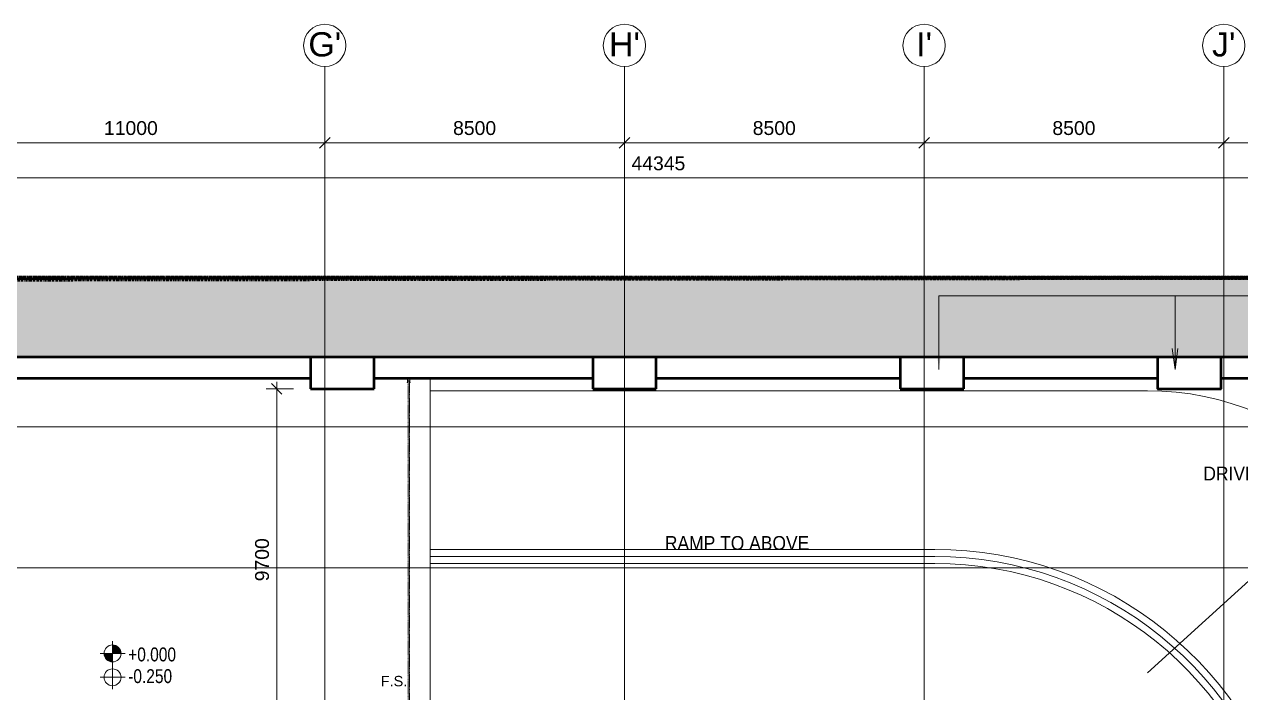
# Model space of a CAD drawing. Header units: millimetres. Extents: x -309924 to 219496, y -330797 to 211873.
# Drawn here: x 82829 to 117331, y 192909 to 211873 of the extents above; entities that cross this region are included whole.
import ezdxf

# ---------------------------------------------------------------- set-up
doc = ezdxf.new("R2010")
doc.units = ezdxf.units.MM
for name, pattern in [('Double dash', [24.5, 10, -3, 2, -3, 2, -4.5]), ('Double dash_2_', [42.8625, 15.875, -4.7625, 6.35, -4.7625, 6.35, -4.7625]), ('Grid Line', [21, 12, -3, 3, -3]), ('Overhead', [1.8, 1.2, -0.6])]:
    doc.linetypes.add(name, pattern=pattern)
for name, color, linetype, lineweight in [('0-1', 7, 'Continuous', 5), ('0-3', 7, 'Double dash_2_', 50), ('A-ANNO-DIMS', 7, 'Continuous', 9), ('A-ANNO-NOTE', 7, 'Continuous', 5), ('A-DETL', 102, 'Continuous', 5), ('A-FLOR', 7, 'Continuous', 18), ('A-WALL-2', 7, 'Continuous', 35), ('A-WALL-4', 7, 'Continuous', 35), ('C-PROP-LINE', 7, 'Double dash', 70), ('C-PROP-LINE-1', 7, 'Double dash_2_', 50), ('G-ANNO-DIMS', 7, 'Continuous', 5), ('G-ANNO-TEXT', 7, 'Continuous', 5), ('OAP280_C', 210, 'Continuous', 50), ('OAP280_W', 210, 'Continuous', 50), ('Q-SPCQ', 7, 'Continuous', 5), ('Q-SPCQ-HDLN', 7, 'Overhead', 5), ('S-COLS-2', 7, 'Continuous', 35), ('S-COLS-3', 7, 'Continuous', 13), ('S-COLS-4', 7, 'Continuous', 13), ('S-GRID-1', 7, 'Grid Line', 5), ('S-GRID-IDEN', 7, 'Continuous', 5)]:
    doc.layers.add(name, color=color, linetype=linetype, lineweight=lineweight)
doc.layers.add('A-DETL-GENF-5', color=7, linetype='Continuous', lineweight=9, true_color=0x525252)
doc.styles.add('Arial_1', font='arial.ttf', dxfattribs={"height": 393.413174})
doc.styles.add('Arial_2', font='arial.ttf', dxfattribs={"height": 1.475299})
doc.styles.add('Arial_4', font='arial.ttf', dxfattribs={"height": 688.473054})
doc.styles.add('Arial_5', font='arial.ttf', dxfattribs={"width": 0.9, "height": 393.413174})
doc.styles.add('Arial_9', font='arial.ttf', dxfattribs={"width": 0.8, "height": 393.413174})
pattern_1 = [(45, (0, 0), (1e-13, 1796.051), [1270, -1270]), (45, (-336.8, 336.8), (1e-13, 1796.051), [1270, -1270]), (45, (-673.5, 673.5), (1e-13, 1796.051), [1270, -1270]), (135, (-673.5, 898), (-1796.051, 1e-13), [1270, -1270]), (135, (-336.8, 1234.8), (-1796.051, 1e-13), [1270, -1270]), (135, (0, 1571.5), (-1796.051, 1e-13), [1270, -1270])]

# ---------------------------------------------------------------- blocks, each defined once
blk = doc.blocks.new('Family - ___-1112717-B2_F PLAN _2 OF 2_')
at = {"layer": 'C-PROP-LINE', "ltscale": 0.5}
blk.add_line((124200, 204684), (75195, 204615), dxfattribs=at)
blk = doc.blocks.new('Grid - 3mm-2917264-B2_F PLAN _2 OF 2_')
at = {"layer": 'S-GRID-IDEN'}
blk.add_circle((0, 0), 3, dxfattribs=at)
blk = doc.blocks.new('ARC_ANN_FIRE SHUTTER - 1-5166234-B2_F PLAN _2 OF 2_')
at = {"layer": 'A-ANNO-NOTE', "insert": (0.41, 1.66), "char_height": 1.475, "width": 4.5, "attachment_point": 2, "line_spacing_factor": 0.938532, "style": 'Arial_2'}
blk.add_mtext('F.S.', dxfattribs=at)
blk = doc.blocks.new('Spot Elevations - Spot Elevation - Target Filled_FFL_SFL-5422820-B2_F PLAN _2 OF 2_')
at = {"layer": 'G-ANNO-DIMS'}
h = blk.add_hatch(color=256, dxfattribs=at)
edge = h.paths.add_edge_path(flags=0)
edge.add_arc((0, 5.49), 1.2, 180, 270, ccw=False)
edge.add_line((-1.2, 5.49), (0, 5.49))
edge.add_line((0, 5.49), (0, 4.29))
h = blk.add_hatch(color=256, dxfattribs=at)
edge = h.paths.add_edge_path(flags=0)
edge.add_arc((0, 5.49), 1.2, 0, 90, ccw=False)
edge.add_line((1.2, 5.49), (0, 5.49))
edge.add_line((0, 5.49), (0, 6.69))
for p, q in [((0, 3.81), (0, 7.21)), ((-1.74, 5.49), (1.8, 5.49)), ((0, 5.49), (-1.2, 5.49)), ((0, 6.69), (0, 5.49)), ((0, 4.29), (0, 5.49)), ((0, 5.49), (1.2, 5.49)), ((0, 0.42), (0, 3.81)), ((-1.74, 2.1), (1.8, 2.1))]:
    blk.add_line(p, q, dxfattribs=at)
for centre in [(0, 5.49), (0, 2.1)]:
    blk.add_circle(centre, 1.2, dxfattribs=at)
for start, end in [(180, 270), (360, 90)]:
    blk.add_arc((0, 5.49), 1.2, start, end, dxfattribs=at)
blk = doc.blocks.new('Family - ___-2785461-B2_F PLAN _2 OF 2_')
at = {"layer": 'C-PROP-LINE'}
blk.add_line((124467, 204681), (75361, 204681), dxfattribs=at)
blk = doc.blocks.new('Family - ___-36030423-B2_F PLAN _2 OF 2_')
at = {"layer": 'C-PROP-LINE'}
blk.add_line((124467, 204681), (75361, 204681), dxfattribs=at)
blk = doc.blocks.new('Family - ___-3197506-B2_F PLAN _2 OF 2_')
at = {"layer": 'C-PROP-LINE-1'}
blk.add_line((124467, 204681), (75361, 204681), dxfattribs=at)
blk = doc.blocks.new('ARC_FS_FIRE SHUTTER LATERAL SINGLE  - ARC_FS_FIRE SHUTTER LATERAL SINGLE -44763215-A3_B2_F')
at = {"layer": 'Q-SPCQ'}
for p, q in [((-10894, 1250), (-10894, -150)), ((-9874, 1250), (-10894, 1250)), ((-10884, 1240), (-10884, -140)), ((-9884, 1240), (-10884, 1240)), ((-9884, -140), (-9884, 1240)), ((-9874, -150), (-9874, 1250)), ((-10574, -25), (-10574, 575)), ((-10274, 275), (-10874, 275)), ((-9934, 100), (-10134, 100)), ((-10034, 200), (-10034, 0)), ((10, 45), (0, 45)), ((0, 45), (0, 34)), ((0, 34), (50, 29)), ((1, 35), (1, 44)), ((1, 44), (10, 44)), ((50, 30), (1, 35)), ((10, 44), (10, 45)), ((120, 30), (50, 30)), ((50, 29), (119, 29)), ((119, 29), (119, -29)), ((120, -30), (120, 30)), ((-10894, -150), (-9874, -150)), ((-10884, -140), (-9884, -140)), ((50, -29), (0, -34)), ((0, -34), (0, -45)), ((0, -45), (10, -45)), ((1, -35), (50, -30)), ((1, -44), (1, -35)), ((10, -44), (1, -44)), ((10, -45), (10, -44)), ((119, -29), (50, -29)), ((50, -30), (120, -30))]:
    blk.add_line(p, q, dxfattribs=at)
for centre, radius in [((-10574, 275), 300), ((-10034, 100), 100)]:
    blk.add_circle(centre, radius, dxfattribs=at)
at = {"layer": 'Q-SPCQ-HDLN'}
for p, q in [((-10829, 275), (-10869, 275)), ((-9874, 20), (-10574, 20)), ((-9874, 20), (-9874, -20)), ((50, 20), (-9874, 20)), ((50, 20), (50, -20)), ((-9874, -20), (-10574, -20)), ((-9874, -20), (50, -20))]:
    blk.add_line(p, q, dxfattribs=at)
for radius in [295, 255]:
    blk.add_arc((-10574, 275), radius, 180, 270, dxfattribs=at)
blk = doc.blocks.new('Dims-B2-FPLAN_2OF2__dwg__Oblique-5772969-B2_F PLAN _2 OF 2_')
at = {"layer": 'A-ANNO-DIMS'}
blk.add_line((-0.5, -0.5), (0.5, 0.5), dxfattribs=at)

msp = doc.modelspace()

# ---------------------------------------------------------------- hatches: boundary and pattern name
at = {"layer": 'A-DETL-GENF-5'}
h = msp.add_hatch(dxfattribs=at)
h.set_pattern_fill('FP_5', color=256, style=0, pattern_type=2)
h.set_pattern_definition(pattern_1)
h.paths.add_polyline_path([(9600.4, 129032.5), (9601.2, 161178.1), (78643.5, 202430.8), (123587.6, 202430.6), (123586.1, 139689.7), (115551, 129032.5), (116650, 129032.5), (123219.4, 137750.4), (124355.1, 137750.4), (124462.4, 151156.8), (124469, 204683.5), (-4678.3, 204683.5), (-4667.2, 161414.7), (-1657.7, 160831.2), (3415.6, 163862.5), (5580.2, 160240), (506.8, 157208.6), (-1654.1, 160825.1), (-4667.8, 161403.5), (-4678.3, 129032.5), (7685, 129032.5)])
h = msp.add_hatch(dxfattribs=at)
h.set_pattern_fill('FP_5', color=256, style=0, pattern_type=2)
h.set_pattern_definition(pattern_1)
h.paths.add_polyline_path([(92751.4, 202430.7), (92751.4, 202430.7), (90951.4, 202430.7)], flags=0)
at = {"layer": 'G-ANNO-TEXT'}
for points in [[(108773, 202077.9), (108852, 202677.9), (108694, 202677.9)], [(115470.6, 202077.9), (115549.6, 202677.9), (115391.6, 202677.9)]]:
    msp.add_hatch(color=256, dxfattribs=at).paths.add_polyline_path(points, flags=0)

# ---------------------------------------------------------------- linework, layer by layer
at = {"layer": 'A-ANNO-DIMS'}
for p, q in [((6651.4, 208513), (117051.5, 208513)), ((116651.5, 208512.9), (123786.3, 208512.9)), ((9401.2, 207512.8), (123886.6, 207512.8)), ((90468.3, 201530.6), (89687.3, 201530.6)), ((89987.3, 191230.7), (89987.3, 201730.6)), ((114686.6, 193475.9), (120608.7, 198854.4))]:
    msp.add_line(p, q, dxfattribs=at)
at = {"layer": 'A-ANNO-DIMS', "flags": 128}
for points in [[(91351.5, 208032), (91351.5, 208813)], [(99851.5, 208032), (99851.5, 208813)], [(108351.5, 208813), (108351.5, 208032)], [(116851.5, 208032), (116851.5, 208813)]]:
    msp.add_lwpolyline(points, dxfattribs=at)
at = {"layer": 'A-DETL'}
for p, q in [((94344.3, 191831), (94344.3, 201827.8)), ((94343.4, 201475.9), (114686.6, 201475.9)), ((94344.3, 196975.8), (108655.7, 196975.8)), ((94344.4, 196775.9), (108654.7, 196775.9)), ((94344.3, 196575.8), (108655.7, 196575.8))]:
    msp.add_line(p, q, dxfattribs=at)
for centre, radius, start in [((114686.6, 193475.9), 8000, 0), ((108654.7, 186575.9), 10200, 12.24024), ((108655.7, 186575.8), 10400, 12.24024), ((108655.7, 186575.8), 10000, 12.24024)]:
    msp.add_arc(centre, radius, start, 90, dxfattribs=at)
at = {"layer": 'A-FLOR'}
for p, q in [((92751.4, 202430.7), (90951.4, 202430.7)), ((100751.4, 202430.7), (98951.4, 202430.7)), ((109476.3, 202430.9), (107676.3, 202430.9)), ((94344.4, 201827.5), (94344.4, 201830.7))]:
    msp.add_line(p, q, dxfattribs=at)
at = {"layer": 'A-WALL-2'}
for p, q in [((90951.4, 202430.7), (78643.5, 202430.8)), ((98951.4, 202430.7), (92751.4, 202430.7)), ((107451.4, 202430.6), (100751.4, 202430.7)), ((116101.4, 202430.6), (109251.4, 202430.6)), ((78807.3, 201830.8), (90951.4, 201830.7)), ((92751.4, 201830.7), (92796.4, 201830.7)), ((92856.4, 201830.7), (98951.4, 201830.7))]:
    msp.add_line(p, q, dxfattribs=at)
at = {"layer": 'A-WALL-4'}
msp.add_lwpolyline([(116776.3, 202431), (116776.3, 201531), (114976.3, 201531), (114976.3, 202430.4)], dxfattribs=at)
at = {"layer": 'G-ANNO-TEXT'}
for p, q in [((108773, 202077.9), (108773, 204169.1)), ((108773, 204169.1), (119655.7, 204169.1)), ((115470.6, 202077.9), (115470.6, 204169.1)), ((115391.6, 202677.9), (115470.6, 202077.9)), ((115470.6, 202077.9), (115549.6, 202677.9))]:
    msp.add_line(p, q, dxfattribs=at)
at = {"layer": 'OAP280_C'}
for p, q in [((90951.3, 202431.1), (90951.3, 201530.8)), ((92751.3, 202430.8), (90951.3, 202430.8)), ((92751.3, 201530.8), (92751.3, 202431.1)), ((98951.3, 202431.1), (98951.3, 201530.8)), ((100751.3, 202430.8), (98951.3, 202430.8)), ((100751.3, 201530.8), (100751.3, 202431.1)), ((107676.3, 202431.1), (107676.3, 201530.9)), ((109476.3, 202430.9), (107676.3, 202430.9)), ((109476.3, 201530.9), (109476.3, 202431.1)), ((114976.3, 202431.1), (114976.3, 201531)), ((116776.3, 202431), (114976.3, 202431)), ((116776.3, 201531), (116776.3, 202431.1)), ((90951.3, 201530.8), (92751.3, 201530.8)), ((98951.3, 201530.8), (100751.3, 201530.8)), ((107676.3, 201530.9), (109476.3, 201530.9)), ((114976.3, 201531), (116776.3, 201531))]:
    msp.add_line(p, q, dxfattribs=at)
at = {"layer": 'OAP280_W'}
for p, q in [((90951.3, 202431), (78641.6, 202431)), ((98951.3, 202431), (92751.3, 202431)), ((107676.3, 202430.6), (100751.3, 202431)), ((115951.3, 202431), (109251.3, 202431)), ((123586.3, 202431), (116776.3, 202431)), ((78807.2, 201831), (90951.3, 201831)), ((92751.3, 201831), (98951.3, 201831)), ((100751.3, 201831), (107676.3, 201831)), ((109476.3, 201831), (114976.3, 201831)), ((116776.3, 201831), (122986.3, 201831))]:
    msp.add_line(p, q, dxfattribs=at)
at = {"layer": 'S-COLS-2'}
for p, q in [((92751.4, 202430.6), (90951.4, 202430.6)), ((100751.4, 202430.6), (98951.4, 202430.6)), ((109476.3, 202430.8), (107676.3, 202430.8)), ((117601.4, 202430.6), (116101.4, 202430.6)), ((90951.4, 201830.7), (90951.4, 201530.6)), ((90951.4, 201530.6), (92751.4, 201530.6)), ((92751.4, 201530.6), (92751.4, 201830.7)), ((98951.4, 201830.7), (98951.4, 201530.6)), ((107676.3, 201830.9), (107676.3, 201530.8))]:
    msp.add_line(p, q, dxfattribs=at)
at = {"layer": 'S-COLS-3'}
for p, q in [((90951.4, 202430.6), (90951.4, 201830.7)), ((92751.4, 201830.7), (92751.4, 202430.6)), ((98951.4, 202430.6), (98951.4, 201830.7)), ((100751.4, 201830.7), (100751.4, 202430.6)), ((107676.3, 202430.8), (107676.3, 201830.9)), ((109476.3, 201830.9), (109476.3, 202430.8)), ((98951.4, 201530.5), (100751.4, 201530.5)), ((100751.4, 201530.5), (100751.4, 201830.6))]:
    msp.add_line(p, q, dxfattribs=at)
at = {"layer": 'S-COLS-4'}
for p, q in [((100751.4, 201830.7), (107451.4, 201830.7)), ((107676.3, 201831), (107676.3, 201530.9)), ((107676.3, 201530.9), (109476.3, 201530.9)), ((109476.3, 201831), (114976.3, 201831)), ((109476.3, 201530.9), (109476.3, 201831))]:
    msp.add_line(p, q, dxfattribs=at)
at = {"layer": 'S-GRID-1'}
for p, q in [((91351.5, 210672.6), (91351.1, 140117.7)), ((99851.5, 210672.6), (99851.1, 140117.7)), ((108351.5, 210672.6), (108351.1, 141128.7)), ((116851.5, 210672.6), (116851, 123917.3)), ((128177.6, 200455.5), (-10507.9, 200456.2)), ((-10507.9, 196456.2), (128177.6, 196455.5))]:
    msp.add_line(p, q, dxfattribs=at)

# ---------------------------------------------------------------- block references
at = {"xscale": 300, "yscale": 300, "zscale": 300}
for p in [(91351.5, 208513), (99851.5, 208513), (108351.5, 208513), (116851.5, 208513)]:
    msp.add_blockref('Dims-B2-FPLAN_2OF2__dwg__Oblique-5772969-B2_F PLAN _2 OF 2_', p, dxfattribs=at)
for p, rotation in [((91351.5, 208513), 180), ((99851.5, 208513), 180), ((108351.5, 208513), 180), ((116851.5, 208512.9), 180), ((89987.3, 201530.6), 90)]:
    msp.add_blockref('Dims-B2-FPLAN_2OF2__dwg__Oblique-5772969-B2_F PLAN _2 OF 2_', p, dxfattribs=dict(at, rotation=rotation))
at = {"layer": '0-1', "rotation": 359.9997000009001}
for name in ['Family - ___-2785461-B2_F PLAN _2 OF 2_', 'Family - ___-36030423-B2_F PLAN _2 OF 2_']:
    msp.add_blockref(name, (0, 0), dxfattribs=at)
at = {"layer": '0-3', "rotation": 359.9997000009001}
msp.add_blockref('Family - ___-3197506-B2_F PLAN _2 OF 2_', (0, 0), dxfattribs=at)
at = {"layer": 'A-ANNO-NOTE', "xscale": 200, "yscale": 200, "zscale": 200}
msp.add_blockref('ARC_ANN_FIRE SHUTTER - 1-5166234-B2_F PLAN _2 OF 2_', (93232.9, 193053.5), dxfattribs=at)
at = {"layer": 'C-PROP-LINE'}
msp.add_blockref('Family - ___-1112717-B2_F PLAN _2 OF 2_', (0, 0), dxfattribs=at)
at = {"layer": 'G-ANNO-DIMS', "xscale": 199.9999999999998, "yscale": 199.9999999999998, "zscale": 199.9999999999998}
msp.add_blockref('Spot Elevations - Spot Elevation - Target Filled_FFL_SFL-5422820-B2_F PLAN _2 OF 2_', (85332, 192925.4), dxfattribs=at)
at = {"layer": 'Q-SPCQ', "rotation": 90}
msp.add_blockref('ARC_FS_FIRE SHUTTER LATERAL SINGLE  - ARC_FS_FIRE SHUTTER LATERAL SINGLE -44763215-A3_B2_F', (93732.7, 201711), dxfattribs=at)
at = {"layer": 'S-GRID-IDEN', "xscale": 199.9999999999998, "yscale": 199.9999999999998, "zscale": 199.9999999999998, "rotation": 179.9996999996851}
for p in [(91351.5, 211272.6), (99851.5, 211272.6), (108351.5, 211272.6), (116851.5, 211272.6)]:
    msp.add_blockref('Grid - 3mm-2917264-B2_F PLAN _2 OF 2_', p, dxfattribs=at)

# ---------------------------------------------------------------- texts
at = {"layer": 'A-ANNO-DIMS', "char_height": 393.41, "attachment_point": 2, "line_spacing_factor": 0.938532, "style": 'Arial_1'}
for s, insert, width in [('11000', (85851.4, 209125.7), 1824), ('8500', (95601.5, 209125.7), 1459.2), ('8500', (104101.5, 209125.7), 1459.2), ('8500', (112601.5, 209125.7), 1459.2), ('44345', (100815, 208125.7), 1824)]:
    msp.add_mtext(s, dxfattribs=dict(at, insert=insert, width=width))
at = {"layer": 'A-ANNO-DIMS', "insert": (89374.6, 196680.6), "char_height": 393.41, "width": 1459.2, "attachment_point": 2, "rotation": 90, "line_spacing_factor": 0.938532, "style": 'Arial_1'}
msp.add_mtext('9700', dxfattribs=at)
at = {"layer": 'G-ANNO-DIMS', "insert": (85775.5, 194190.9), "char_height": 393.41, "width": 1598.4, "attachment_point": 1, "line_spacing_factor": 0.938532, "style": 'Arial_9'}
msp.add_mtext('+0.000\\P-0.250', dxfattribs=at)
at = {"layer": 'G-ANNO-TEXT', "attachment_point": 1, "line_spacing_factor": 0.938532, "style": 'Arial_5'}
for s, insert, char_height, width in [('DRIVEWAY', (116272.5, 199323.9), 393.41, 3115.2), ('RAMP TO ABOVE', (100999.1, 197353.3), 393.413, 4833.6)]:
    msp.add_mtext(s, dxfattribs=dict(at, insert=insert, char_height=char_height, width=width))
at = {"layer": 'S-GRID-IDEN', "char_height": 688.47, "attachment_point": 2, "line_spacing_factor": 0.938532, "style": 'Arial_4'}
for s, insert, width in [("G'", (91351.7, 211648.5), 1108.745), ("H'", (99851.7, 211648.5), 1041.549), ("I'", (108351.7, 211648.5), 537.574), ("J'", (116851.7, 211648.5), 789.561)]:
    msp.add_mtext(s, dxfattribs=dict(at, insert=insert, width=width))

doc.saveas('drawing.dxf')
